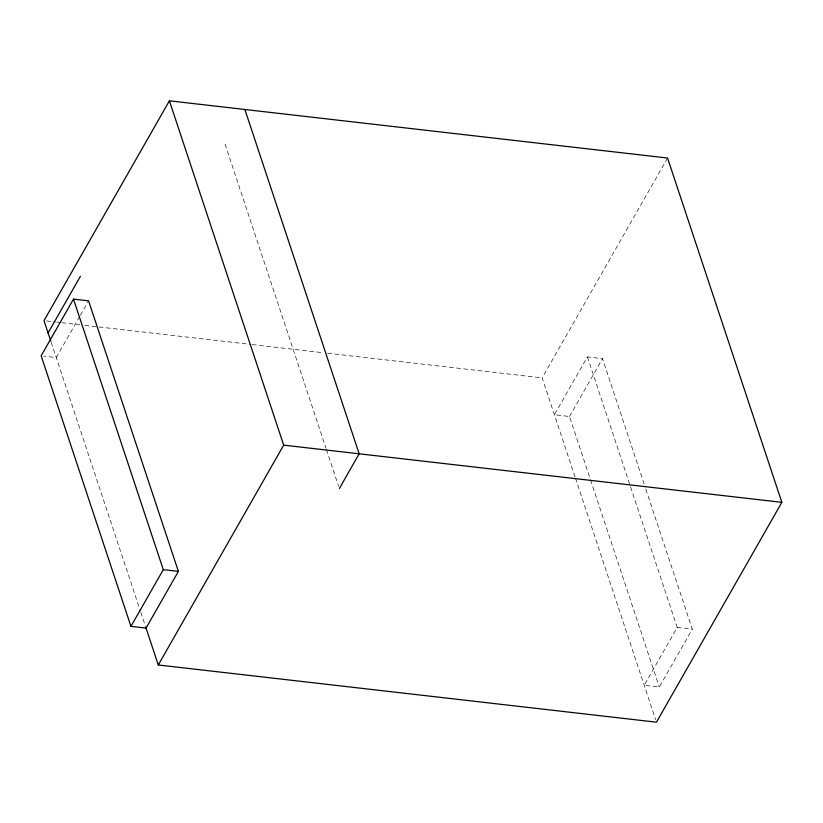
<?xml version="1.0" encoding="UTF-8"?>
<svg xmlns="http://www.w3.org/2000/svg" width="823" height="823" viewBox="0 0 823 823"><rect width="100%" height="100%" fill="white"/><g stroke="black" fill="none" stroke-linecap="round" stroke-linejoin="round"><path stroke-width="0.62" stroke-dasharray="4.12 3.09" d="M79.708 316.423L56.242 357.552L43.67 356.102M80.345 315.302L88.586 300.858M575.04 476.908L542.162 377.86L667.556 158.026M644.172 484.15L602.508 358.633L587.406 356.904L554.404 414.751L569.506 416.489L590.132 478.636M569.506 416.489L602.508 358.633M587.406 356.904L677.206 627.435L644.214 685.292L659.305 687.02L692.308 629.173L645.788 489.027M46.551 320.949L55.501 321.978M56.777 322.122L60.604 322.565M61.879 322.709L79.769 324.766M84.872 325.352L97.649 326.824M98.925 326.968L250.933 344.415M252.208 344.57L322.462 352.635M327.575 353.221L542.162 377.86M677.206 627.435L692.308 629.173M590.544 479.86L659.305 687.02M575.442 478.122L655.664 719.806M225.08 144.2L326.042 448.37M326.443 449.584L338.562 486.084M51.191 342.327L140.383 611.026M140.784 612.24L146.052 628.083"/><path stroke-width="1.23" d="M146.052 628.083L130.95 626.354L41.15 355.814L73.484 299.119L88.586 300.858L178.385 571.388L146.052 628.083L158.294 664.974L656.456 722.183L781.85 502.339L667.556 158.026L169.394 100.818L44 320.661L50.8 341.154M48.084 332.955L80.417 276.261M130.95 626.354L163.293 569.66L73.484 299.119M158.294 664.974L283.688 445.14L169.394 100.818M339.364 488.512L359.167 453.802L244.873 109.49M283.688 445.14L781.85 502.339M163.293 569.66L178.385 571.388"/></g></svg>
